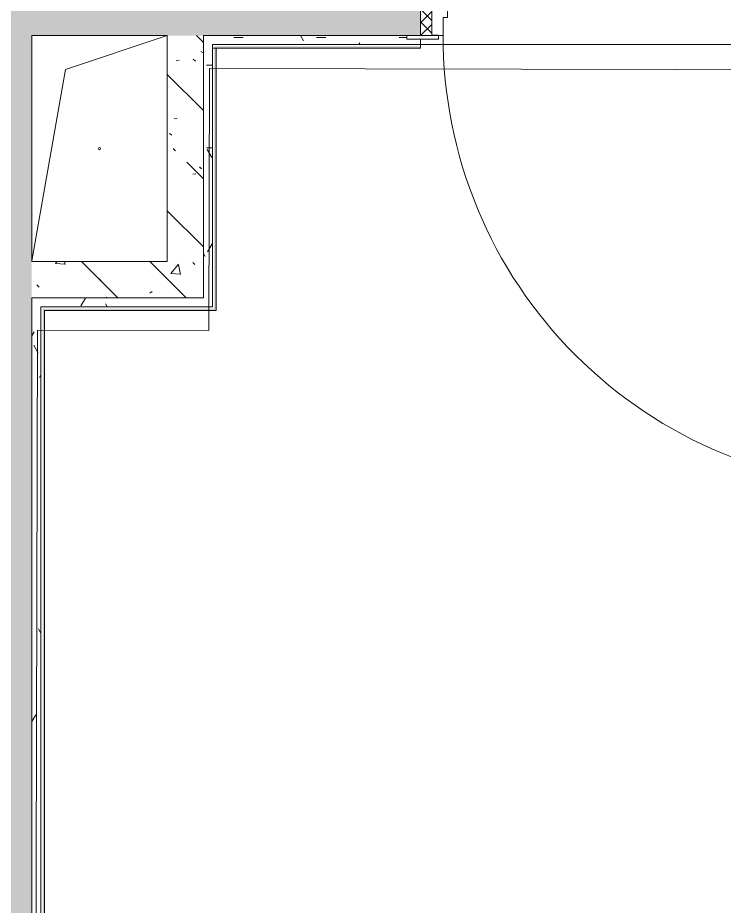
# Model space of a CAD drawing. Header units: millimetres. Extents: x -1113 to 415037, y -3642 to 28069.
# Drawn here: x 76453 to 78017, y 18987 to 20953 of the extents above; entities that cross this region are included whole.
import ezdxf

# ---------------------------------------------------------------- set-up
doc = ezdxf.new("R2010")
doc.units = ezdxf.units.MM
for name, color, linetype, lineweight in [('0) Стена 3.93м', 3, 'Continuous', 60), ('A-AREA-BNDY', 7, 'Continuous', 5), ('A-DOOR-2', 7, 'Continuous', 5), ('A-DOOR-FRAM-2', 7, 'Continuous', 5), ('A-FLOR', 7, 'Continuous', 9), ('A-GENM', 7, 'Continuous', 9), ('A-WALL', 7, 'Continuous', 5), ('I-WALL', 7, 'Continuous', 5)]:
    doc.layers.add(name, color=color, linetype=linetype, lineweight=lineweight)
doc.layers.add('A-AREA-PATT-1', color=7, linetype='Continuous', lineweight=5, true_color=0xa5bae0, transparency=1)
for name, color, linetype, lineweight, true_color in [('A-DOOR-1', 7, 'Continuous', 5, 0xc0c0c0), ('A-DOOR-FRAM-1', 7, 'Continuous', 5, 0xc0c0c0), ('A-WALL-1', 9, 'Continuous', 5, 0x808080), ('A-WALL-FNSH-1', 9, 'Continuous', 5, 0x808080)]:
    doc.layers.add(name, color=color, linetype=linetype, lineweight=lineweight, true_color=true_color)
pattern_1 = [(135, (0, 0), (-150.8683, -150.8683), [213.36, -35.56, 7.112, -35.56]), (135, (0, 150.77), (-150.8683, -150.8683), []), (50, (0, 0), (255.05767, -22.3145), [26.67, -293.37]), (355, (0, 0), (-49.3404, 267.4791), [21.336, -234.696]), (100.451, (21.25, -1.86), (205.7195, 245.16356), [22.666, -249.326]), (46.184, (0, 71.12), (379.511, -58.86), [40.005, -440.055]), (96.636, (31.63, 66.2), (332.3634, 346.3991), [33.999, -373.989]), (351.184, (0, 71.12), (332.3669, 346.3953), [32.004, -352.044]), (21, (35.56, 53.34), (212.26017, -143.1711), [26.67, -293.37]), (326, (35.56, 53.34), (86.5224, 257.8632), [21.336, -234.696]), (71.451, (53.25, 41.4), (298.78395, 114.6901), [22.666, -249.326]), (37.5, (0, 0), (4.32385, 118.37751), [6.706, -225.146, 6.706, -231.546, -235.585]), (37.5, (0, 0), (4.32385, 118.37751), [-470.103, 6.706, -228.879]), (7.5, (0, 0), (93.54758, 140.2533), [6.706, -129.134, 6.706, -219.812, -89.789]), (7.5, (0, 0), (93.54758, 140.2533), [-362.356, 6.706, -83.083]), (327.5, (-79.3, 0), (189.82734, -8.02019), [6.706, -82.194, 6.706, -270.662, -368.046]), (327.5, (-79.3, 0), (189.82734, -8.02019), [-366.268, 6.706, -361.34]), (317.5, (-114.86, 0), (207.38114, 35.59764), [6.706, -108.864, 6.706, -177.495, -261.366]), (317.5, (-114.86, 0), (207.38114, 35.59764), [-299.771, 6.706, -254.66])]
pattern_2 = [(0, (0, 0), (243.84, 60.96), [20.117, -162.763, 20.117, -162.763, -975.36]), (0, (0, 0), (243.84, 60.96), [-365.76, 20.117, -345.643, 20.117, -162.763, -426.72]), (0, (0, 0), (243.84, 60.96), [-914.4, 20.117, -101.803, 20.117, -284.683]), (120, (91.44, 30.48), (-174.71291, 180.691634), [20.117, -162.763, 20.117, -162.763, -975.36]), (120, (91.44, 30.48), (-174.71291, 180.691634), [-365.76, 20.117, -345.643, 20.117, -162.763, -426.72]), (120, (91.44, 30.48), (-174.71291, 180.691634), [-914.4, 20.117, -101.803, 20.117, -284.683]), (240, (121.92, 152.4), (-69.12709, -241.651634), [20.117, -162.763, 20.117, -162.763, -975.36]), (240, (121.92, 152.4), (-69.12709, -241.651634), [-365.76, 20.117, -345.643, 20.117, -162.763, -426.72]), (240, (121.92, 152.4), (-69.12709, -241.651634), [-914.4, 20.117, -101.803, 20.117, -284.683])]

# ---------------------------------------------------------------- blocks, each defined once
blk = doc.blocks.new('110_Дверь_СКБ_1Ст_Внутренняя1 - Д-11п 1100x2100h_кладовые _все__ коридор _между помещениями блока столовой__ моечные _все_ 2-32102277-Объем проектирования 1 этажа')
at = {"layer": 'A-DOOR-2'}
h = blk.add_hatch(dxfattribs=at)
h.set_pattern_fill('FP_44', color=256, style=0, pattern_type=2)
h.set_pattern_definition([(135, (1751.41, 114.685), (-14.14214, -14.14214), []), (225, (1751.41, 114.685), (14.14214, -14.14214), [])])
h.paths.add_polyline_path([(537.5, -50), (562.5, -50), (562.5, 50), (537.5, 50)])
at = {"layer": 'A-DOOR-FRAM-2'}
h = blk.add_hatch(dxfattribs=at)
h.set_pattern_fill('FP_45', color=256, style=0, pattern_type=2)
h.set_pattern_definition([(45, (-371.384, 114.685), (-14.1421, 14.1421), []), (135, (-371.384, 114.685), (-14.1421, -14.1421), [])])
h.paths.add_polyline_path([(-512.5, -50), (-512.5, 50), (-537.5, 50), (-537.5, -50)])
at = {"layer": 'A-DOOR-1'}
for p, q in [((-487.5, 1050), (-487.5, 50)), ((-447.5, 1050), (-487.5, 1050)), ((-447.5, 50), (-447.5, 1050)), ((-487.5, 50), (-447.5, 50))]:
    blk.add_line(p, q, dxfattribs=at)
blk.add_arc((-487.5, 50), 1000, 360, 90, dxfattribs=at)
at = {"layer": 'A-DOOR-FRAM-1'}
for p, q in [((-497.5, 58), (-567.5, 58)), ((-567.5, 58), (-567.5, 50)), ((-567.5, 50), (-497.5, 50)), ((-512.5, 50), (-537.5, 50)), ((-537.5, 50), (-537.5, -50)), ((-487.5, 50), (-512.5, 50)), ((-512.5, 50), (-512.5, -30)), ((-512.5, -50), (-512.5, 50)), ((-497.5, 50), (-512.5, 50)), ((-512.5, 50), (-512.5, 49)), ((-512.5, 49), (-497.5, 49)), ((-497.5, 50), (-497.5, 58)), ((-497.5, 49), (-497.5, 50)), ((-487.5, 10), (-487.5, 50)), ((512.5, 50), (512.5, 10)), ((537.5, 50), (512.5, 50)), ((592.5, 58), (522.5, 58)), ((522.5, 58), (522.5, 50)), ((537.5, 50), (522.5, 50)), ((522.5, 50), (522.5, 49)), ((522.5, 50), (592.5, 50)), ((522.5, 49), (537.5, 49)), ((537.5, -30), (537.5, 50)), ((562.5, 50), (537.5, 50)), ((537.5, 50), (537.5, -50)), ((537.5, 49), (537.5, 50)), ((562.5, -50), (562.5, 50)), ((592.5, 50), (592.5, 58)), ((-477.5, 10), (-487.5, 10)), ((-477.5, -30), (-477.5, 10)), ((512.5, 10), (502.5, 10)), ((502.5, 10), (502.5, -30)), ((-512.5, -30), (-477.5, -30)), ((-497.5, -30), (-512.5, -30)), ((-512.5, -30), (-512.5, -50)), ((-497.5, -50), (-497.5, -30)), ((502.5, -30), (537.5, -30)), ((537.5, -30), (522.5, -30)), ((522.5, -30), (522.5, -50)), ((537.5, -50), (537.5, -30)), ((-497.5, -50), (-567.5, -50)), ((-567.5, -50), (-567.5, -58)), ((-567.5, -58), (-497.5, -58)), ((-537.5, -50), (-512.5, -50)), ((-512.5, -50), (-497.5, -50)), ((-497.5, -58), (-497.5, -50)), ((522.5, -50), (537.5, -50)), ((592.5, -50), (522.5, -50)), ((522.5, -50), (522.5, -58)), ((522.5, -58), (592.5, -58)), ((537.5, -50), (562.5, -50)), ((592.5, -58), (592.5, -50))]:
    blk.add_line(p, q, dxfattribs=at)
blk = doc.blocks.new('GM_Отверстие прямоугольное _в плите_ - Отверстие-21606385-Объем проектирования 1 этажа')
at = {"layer": 'A-GENM'}
for p, q in [((-75, 175), (150, 250)), ((-149.7, -248.3), (-75, 175))]:
    blk.add_line(p, q, dxfattribs=at)
for start, end in [(360, 180), (180, 360)]:
    blk.add_arc((0, 0), 2.5, start, end, dxfattribs=at)
blk = doc.blocks.new('1floor')
at = {"layer": 'A-AREA-PATT-1'}
blk.add_hatch(color=256, dxfattribs=at).paths.add_polyline_path([(76443.8, 15974), (78555.8, 15974), (78555.8, 21026), (78379.8, 21026), (78379.8, 21022), (78551.8, 21022), (78551.8, 15978), (76447.8, 15978), (76447.8, 20442), (76827.5, 20442), (76827.5, 21022), (77279.8, 21022), (77279.8, 21026), (76823.5, 21026), (76823.5, 20446), (76443.8, 20446), (76443.8, 15978)])
at = {"layer": 'I-WALL'}
h = blk.add_hatch(dxfattribs=at)
h.set_pattern_fill('FP_41', color=256, style=0, pattern_type=2)
h.set_pattern_definition(pattern_1)
h.paths.add_polyline_path([(78409.8, 21050), (78579.8, 21050), (78579.8, 21150), (78379.8, 21150), (78379.8, 21050)])
h.paths.add_polyline_path([(76174.8, 21050), (77279.8, 21050), (77279.8, 21150), (76144.8, 21150), (76144.8, 21050), (76169.8, 21050)])
h.paths.add_polyline_path([(70210, 21050), (70310, 21050), (70310, 21150), (70185, 21149.9), (70185, 21050)])
h.paths.add_polyline_path([(70810, 21050), (74744.8, 21050), (74744.8, 21150), (70810, 21150), (70810, 21064.3)])
h.paths.add_polyline_path([(69085, 21050), (69085, 21150), (68270, 21150), (68270, 21050), (69060, 21050)])
h = blk.add_hatch(dxfattribs=at)
h.set_pattern_fill('FP_41', color=256, style=0, pattern_type=2)
h.set_pattern_definition(pattern_1)
h.paths.add_polyline_path([(76419.8, 15150), (76419.5, 21050), (76319.8, 21050), (76319.8, 15150)])
h = blk.add_hatch(dxfattribs=at)
h.set_pattern_fill('FP_41', color=256, style=0, pattern_type=2)
h.set_pattern_definition(pattern_1)
h.paths.add_polyline_path([(76799.5, 20550), (76799.5, 21050), (76719.5, 21050), (76719.5, 20550)])
h = blk.add_hatch(dxfattribs=at)
h.set_pattern_fill('FP_191', color=256, style=0, pattern_type=2)
h.set_pattern_definition(pattern_2)
h.paths.add_polyline_path([(78559.8, 21030), (78559.7, 21050), (78409.8, 21050), (78409.8, 21042), (78379.8, 21042), (78379.8, 21030), (78559.8, 21030)])
h.paths.add_polyline_path([(77042.1, 21030), (77279.8, 21030), (77279.8, 21042), (77249.8, 21042), (77249.8, 21050), (76799.5, 21050), (76799.5, 21030), (76819.8, 21030)])
h = blk.add_hatch(dxfattribs=at)
h.set_pattern_fill('FP_191', color=256, style=0, pattern_type=2)
h.set_pattern_definition(pattern_2)
h.paths.add_polyline_path([(76819.5, 20450), (76819.5, 21030), (76799.5, 21030), (76799.5, 20450)])
h = blk.add_hatch(dxfattribs=at)
h.set_pattern_fill('FP_41', color=256, style=0, pattern_type=2)
h.set_pattern_definition(pattern_1)
h.paths.add_polyline_path([(76439.8, 20470), (76799.5, 20470), (76799.5, 20550), (76419.8, 20550), (76419.8, 20470), (76435.8, 20470)])
h = blk.add_hatch(dxfattribs=at)
h.set_pattern_fill('FP_191', color=256, style=0, pattern_type=2)
h.set_pattern_definition(pattern_2)
h.paths.add_polyline_path([(76798.8, 20450), (76799.5, 20450), (76799.5, 20470), (76419.8, 20470), (76419.8, 20450), (76719.5, 20450)])
h = blk.add_hatch(dxfattribs=at)
h.set_pattern_fill('FP_191', color=256, style=0, pattern_type=2)
h.set_pattern_definition(pattern_2)
h.paths.add_polyline_path([(76419.8, 15970), (76439.8, 15970.1), (76439.8, 20450), (76419.8, 20450), (76419.8, 16952.4)])
at = {"layer": 'A-FLOR'}
for p, q in [((77279.8, 21030), (77279.8, 21042)), ((78289.8, 21030), (77279.8, 21030))]:
    blk.add_line(p, q, dxfattribs=at)
at = {"layer": 'A-WALL'}
for p, q in [((76819.5, 21030), (77279.8, 21030)), ((76799.5, 20450), (76439.8, 20450)), ((76439.8, 20450), (76439.8, 15970))]:
    blk.add_line(p, q, dxfattribs=at)
at = {"layer": 'A-WALL-1'}
for p, q in [((76419.8, 20550), (76419.8, 21050)), ((76419.8, 21050), (76719.5, 21050)), ((76719.5, 21050), (76719.5, 20550)), ((76799.5, 21050), (77249.8, 21050)), ((76799.5, 20470), (76799.5, 21050)), ((76819.5, 21022), (76819.5, 21030)), ((76719.5, 20550), (76419.8, 20550)), ((76419.8, 15950), (76419.8, 20470)), ((76419.8, 20470), (76799.5, 20470))]:
    blk.add_line(p, q, dxfattribs=at)
at = {"layer": 'A-WALL-FNSH-1'}
for p, q in [((76819.5, 21022), (76819.5, 20450)), ((77279.8, 21022), (76819.5, 21022)), ((76827.5, 20442), (76827.5, 21022)), ((77279.8, 21022), (77279.8, 21030)), ((76819.5, 20450), (76799.5, 20450)), ((76447.8, 20442), (76827.5, 20442)), ((76447.8, 15978), (76447.8, 20442))]:
    blk.add_line(p, q, dxfattribs=at)
at = {"layer": 'A-DOOR-1', "rotation": 180}
blk.add_blockref('110_Дверь_СКБ_1Ст_Внутренняя1 - Д-11п 1100x2100h_кладовые _все__ коридор _между помещениями блока столовой__ моечные _все_ 2-32102277-Объем проектирования 1 этажа', (77842.3, 21100), dxfattribs=at)
at = {"layer": 'A-GENM'}
blk.add_blockref('GM_Отверстие прямоугольное _в плите_ - Отверстие-21606385-Объем проектирования 1 этажа', (76569.5, 20800), dxfattribs=at)

msp = doc.modelspace()

# ---------------------------------------------------------------- linework, layer by layer
at = {"layer": 'A-AREA-BNDY', "flags": 128}
msp.add_lwpolyline([(78601.9, 20837), (76877.6, 20841.1), (76876.3, 20261.1), (76496.6, 20262), (76486.1, 15798), (78590.1, 15793)], close=True, dxfattribs=at)

# ---------------------------------------------------------------- block references
at = {"layer": '0) Стена 3.93м'}
msp.add_blockref('1floor', (64.7, -136.1), dxfattribs=at)

doc.saveas('drawing.dxf')
